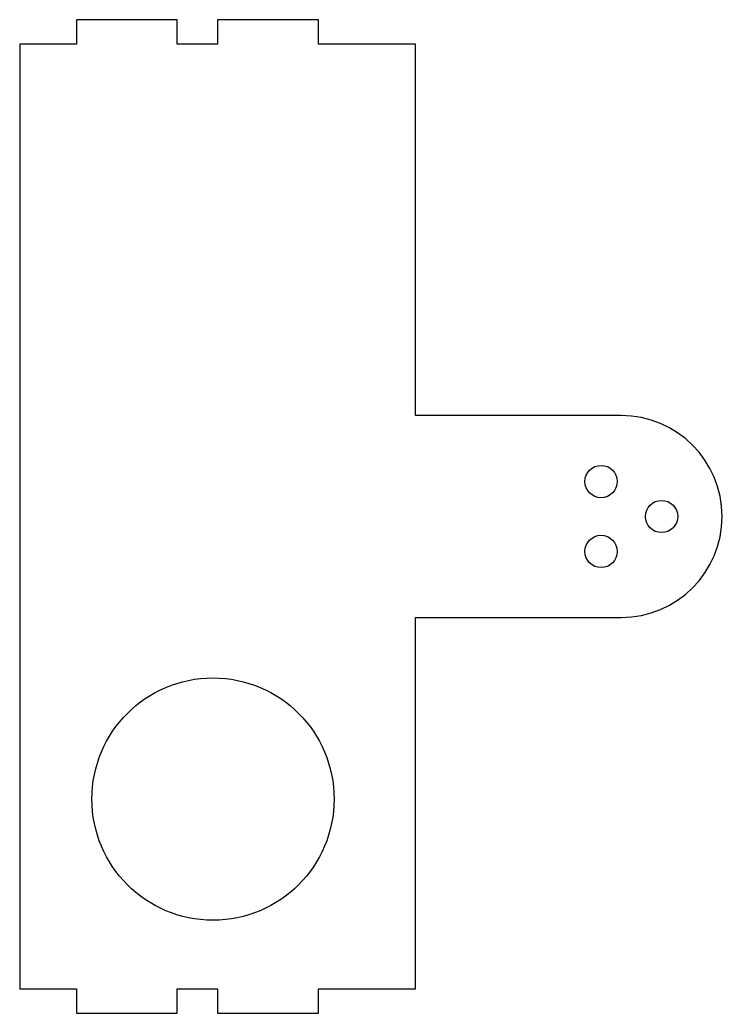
# Model space of a CAD drawing. Header units: millimetres. Extents: x -104 to 70, y -98 to 148.
import ezdxf

# ---------------------------------------------------------------- set-up
doc = ezdxf.new("R2010")
doc.units = ezdxf.units.MM

msp = doc.modelspace()

# ---------------------------------------------------------------- linework, layer by layer
msp.add_lwpolyline([(-104, 142), (-104, -92), (-90, -92), (-90, -98), (-65, -98), (-65, -92), (-55, -92), (-55, -98), (-30, -98), (-30, -92), (-6, -92), (-6, 0), (45, 0, 1), (45, 50), (-6, 50), (-6, 142), (-30, 142), (-30, 148), (-55, 148), (-55, 142), (-65, 142), (-65, 148), (-90, 148), (-90, 142)], format="xyb", close=True)
for centre, radius in [((40, 33.66), 4), ((55, 25), 4), ((40, 16.34), 4), ((-56.15, -44.98), 30)]:
    msp.add_circle(centre, radius)

doc.saveas('drawing.dxf')
